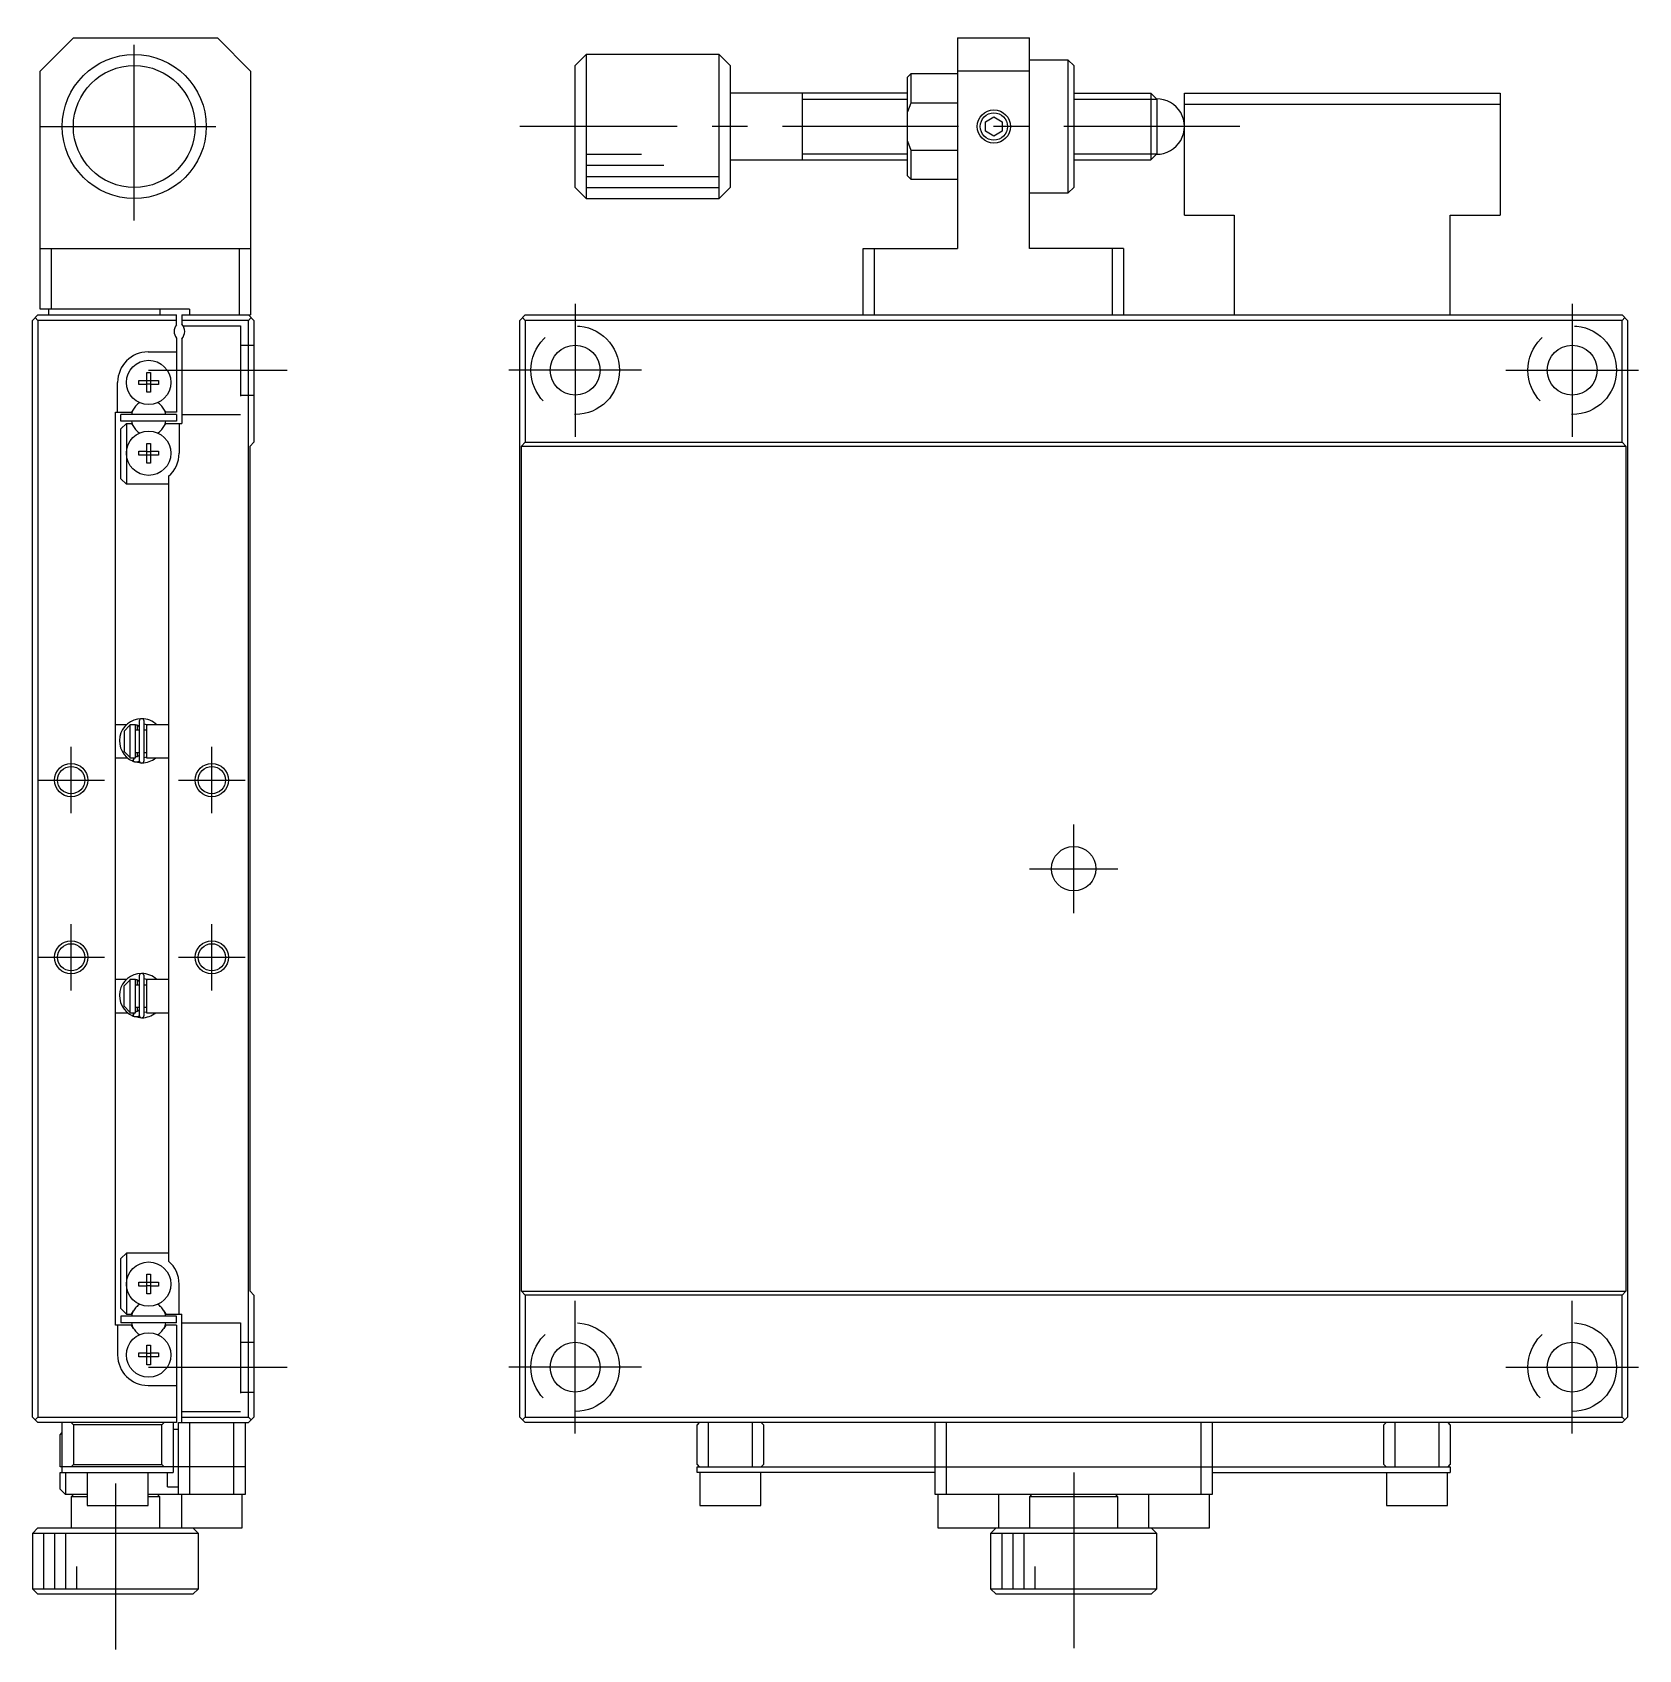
# Model space of a CAD drawing. Extents: x 0 to 313, y -8 to 234.
# Drawn here: x 168 to 313, y 46.7 to 192.8 of the extents above; entities that cross this region are included whole.
import ezdxf

# ---------------------------------------------------------------- set-up
doc = ezdxf.new("R2010")
doc.units = 0
doc.header["$LTSCALE"] = 0.5
doc.linetypes.add('CENTER', pattern=[50.8, 31.75, -6.35, 6.35, -6.35])
doc.linetypes.add('DASHED', pattern=[19.05, 12.7, -6.35])
for name, color, linetype in [('MSM_CENTER', 1, 'CENTER'), ('MSM_CONTINUOUS', 7, 'CONTINUOUS'), ('MSM_DASHED', 4, 'DASHED'), ('MSM_NARROW', 5, 'CONTINUOUS')]:
    doc.layers.add(name, color=color, linetype=linetype)

msp = doc.modelspace()

# ---------------------------------------------------------------- linework, layer by layer
at = {"layer": 'MSM_CENTER'}
for p, q in [((177.2, 175.75), (177.2, 192.75)), ((168.7, 184.25), (185.7, 184.25)), ((277, 184.25), (212, 184.25)), ((217, 168.25), (217, 156.25)), ((306.999997, 168.25), (306.999997, 156.25)), ((178.5, 162.25), (191, 162.25)), ((223, 162.25), (211, 162.25)), ((300.999997, 162.25), (312.999997, 162.25)), ((171.5, 122.249999), (171.5, 128.250001)), ((184.2, 122.249999), (184.2, 128.250001)), ((168.499998, 125.25), (174.500001, 125.25)), ((181.199998, 125.25), (187.200001, 125.25)), ((262, 113.25), (262, 121.25)), ((258, 117.25), (266, 117.25)), ((171.5, 106.249999), (171.5, 112.250001)), ((184.2, 106.249999), (184.2, 112.250001)), ((168.499998, 109.25), (174.500001, 109.25)), ((181.199998, 109.25), (187.200001, 109.25)), ((217, 66.250003), (217, 78.250003)), ((306.999997, 66.250003), (306.999997, 78.250003)), ((178.5, 72.25), (191, 72.25)), ((223, 72.250003), (211, 72.250003)), ((300.999997, 72.250003), (312.999997, 72.250003)), ((175.5, 61.75), (175.5, 46.75)), ((262, 62.75), (262, 46.75))]:
    msp.add_line(p, q, dxfattribs=at)
at = {"layer": 'MSM_CONTINUOUS'}
for p, q in [((171.7, 192.25), (168.7, 189.25)), ((171.7, 192.25), (184.7, 192.25)), ((187.7, 189.25), (184.7, 192.25)), ((251.5, 192.25), (251.5, 173.25)), ((251.5, 192.25), (258, 192.25)), ((258, 173.25), (258, 192.25)), ((218, 190.75), (217, 189.75)), ((218, 190.75), (218, 177.75)), ((230, 190.75), (218, 190.75)), ((230, 177.75), (230, 190.75)), ((231, 189.75), (230, 190.75)), ((261.5, 190.25), (258, 190.25)), ((261.5, 178.25), (261.5, 190.25)), ((262, 189.75), (261.5, 190.25)), ((168.7, 167.75), (168.7, 189.25)), ((187.7, 189.25), (187.7, 167.25)), ((217, 178.75), (217, 189.75)), ((231, 189.75), (231, 178.75)), ((247.3, 189), (247, 188.7)), ((247, 179.8), (247, 188.7)), ((247.3, 189), (247.3, 186.37132)), ((251.5, 189), (247.3, 189)), ((258, 189.25), (251.5, 189.25)), ((262, 189.75), (262, 178.75)), ((246.999981, 187.25), (231, 187.25)), ((237.5, 187.250005), (237.5, 181.249995)), ((262, 187.25), (268.9585, 187.25)), ((268.9585, 187.25), (268.9585, 181.25)), ((269.5, 186.7085), (268.9585, 187.25)), ((272, 176.25), (272, 187.25)), ((272, 187.25), (300.5, 187.25)), ((300.5, 187.25), (300.5, 176.25)), ((247.3, 186.37132), (247, 185.569091)), ((251.5, 186.37132), (247.3, 186.37132)), ((269.5, 186.7085), (269.5, 181.7915)), ((300.5, 186.25), (272, 186.25)), ((254.05, 184.683013), (254.8, 185.116025)), ((254.05, 183.816987), (254.05, 184.683013)), ((254.8, 185.116025), (255.55, 184.683013)), ((255.55, 184.683013), (255.55, 183.816987)), ((247, 182.930909), (247.3, 182.12868)), ((254.8, 183.383975), (254.05, 183.816987)), ((255.55, 183.816987), (254.8, 183.383975)), ((231, 181.25), (246.999981, 181.25)), ((247.3, 182.12868), (247.3, 179.5)), ((247.3, 182.12868), (251.5, 182.12868)), ((262, 181.25), (268.9585, 181.25)), ((268.9585, 181.25), (269.5, 181.7915)), ((247, 179.8), (247.3, 179.5)), ((217, 178.75), (218, 177.75)), ((230, 177.75), (231, 178.75)), ((247.3, 179.5), (251.5, 179.5)), ((258, 178.25), (261.5, 178.25)), ((261.5, 178.25), (262, 178.75)), ((218, 177.75), (230, 177.75)), ((272, 176.25), (276.5, 176.25)), ((276.5, 176.25), (276.5, 167.25)), ((296, 176.25), (300.5, 176.25)), ((296, 167.25), (296, 176.25)), ((168.7, 173.25), (187.7, 173.25)), ((169.7, 173.25), (169.7, 167.75)), ((186.7, 167.25), (186.7, 173.25)), ((243, 167.25), (243, 173.25)), ((243, 173.25), (251.5, 173.25)), ((244, 173.25), (244, 167.25)), ((266.5, 173.25), (258, 173.25)), ((265.5, 167.25), (265.5, 173.25)), ((266.5, 173.25), (266.5, 167.25)), ((168.5, 167.25), (168, 166.75)), ((168, 67.75), (168, 166.75)), ((168.5, 166.75), (168.25, 167)), ((168.5, 167.25), (181, 167.25)), ((181, 166.75), (168.5, 166.75)), ((168.5, 166.75), (168.5, 67.75)), ((182.2, 167.75), (168.7, 167.75)), ((169.5, 167.25), (169.5, 167.75)), ((179.5, 167.75), (179.5, 167.25)), ((181, 166.35), (181, 167.25)), ((181.5, 167.25), (181.5, 166.411438)), ((181.5, 167.25), (187.7, 167.25)), ((187.5, 166.75), (181.5, 166.75)), ((182.2, 167.75), (182.2, 167.25)), ((187.5, 167.25), (188, 166.75)), ((187.75, 167), (187.5, 166.75)), ((187.5, 67.75), (187.5, 166.75)), ((188, 166.75), (188, 155.75)), ((212.5, 167.25), (212, 166.75)), ((212, 67.75), (212, 166.75)), ((212.5, 166.75), (212.25, 167)), ((212.5, 167.25), (311.5, 167.25)), ((311.5, 166.75), (212.5, 166.75)), ((212.5, 166.75), (212.5, 155.75)), ((312, 166.75), (311.5, 167.25)), ((311.75, 167), (311.5, 166.75)), ((311.5, 155.75), (311.5, 166.75)), ((312, 166.75), (312, 67.75)), ((181, 165.15), (181, 158.45)), ((181.5, 165.088562), (181.5, 157.45)), ((178.45, 163.9), (181, 163.9)), ((175.7, 158.45), (175.7, 161.15)), ((177.613639, 160.97), (177.613639, 161.33)), ((177.613639, 161.33), (178.32, 161.33)), ((178.32, 160.97), (177.613639, 160.97)), ((178.32, 162.036361), (178.68, 162.036361)), ((178.32, 161.33), (178.32, 162.036361)), ((178.330372, 161.319628), (178.32, 161.33)), ((178.330372, 160.980372), (178.32, 160.97)), ((178.32, 160.263639), (178.32, 160.97)), ((178.330372, 161.319628), (178.669628, 161.319628)), ((178.330372, 160.980372), (178.330372, 161.319628)), ((178.669628, 160.980372), (178.330372, 160.980372)), ((178.669628, 161.319628), (178.68, 161.33)), ((178.669628, 161.319628), (178.669628, 160.980372)), ((178.669628, 160.980372), (178.68, 160.97)), ((178.68, 162.036361), (178.68, 161.33)), ((178.68, 161.33), (179.386361, 161.33)), ((178.68, 160.97), (178.68, 160.263639)), ((179.386361, 160.97), (178.68, 160.97)), ((179.386361, 161.33), (179.386361, 160.97)), ((178.68, 160.263639), (178.32, 160.263639)), ((175.5, 158.45), (176.955588, 158.45)), ((175.5, 76.05), (175.5, 158.45)), ((181, 158.25), (176, 158.25)), ((176, 157.65), (176, 158.25)), ((177.125185, 158.74375), (176.955588, 158.45)), ((180.044412, 158.45), (179.874815, 158.74375)), ((181, 158.45), (180.044412, 158.45)), ((181, 158.25), (181, 157.65)), ((181, 157.65), (176, 157.65)), ((176, 156.95), (176.5, 157.45)), ((176, 152.45), (176, 156.95)), ((176.5, 157.45), (176.5, 151.95)), ((176.5, 157.45), (176.955588, 157.45)), ((176.955588, 157.45), (177.125185, 157.15625)), ((179.874815, 157.15625), (180.044412, 157.45)), ((180.044412, 157.45), (181.5, 157.45)), ((181.25, 157.45), (181.25, 154.75)), ((177.613639, 154.57), (177.613639, 154.93)), ((177.613639, 154.93), (178.32, 154.93)), ((178.32, 155.636361), (178.68, 155.636361)), ((178.32, 154.93), (178.32, 155.636361)), ((178.330372, 154.919628), (178.32, 154.93)), ((178.330372, 154.919628), (178.669628, 154.919628)), ((178.330372, 154.580372), (178.330372, 154.919628)), ((178.669628, 154.919628), (178.68, 154.93)), ((178.669628, 154.919628), (178.669628, 154.580372)), ((178.68, 155.636361), (178.68, 154.93)), ((178.68, 154.93), (179.386361, 154.93)), ((179.386361, 154.93), (179.386361, 154.57)), ((187.65, 155.4), (188, 155.75)), ((187.65, 79.1), (187.65, 155.4)), ((212.15, 155.4), (212.5, 155.75)), ((212.15, 155.4), (311.85, 155.4)), ((212.15, 79.1), (212.15, 155.4)), ((212.5, 155.75), (311.5, 155.75)), ((311.5, 155.75), (311.85, 155.4)), ((311.85, 155.4), (311.85, 79.1)), ((178.32, 154.57), (177.613639, 154.57)), ((178.330372, 154.580372), (178.32, 154.57)), ((178.32, 153.863639), (178.32, 154.57)), ((178.68, 153.863639), (178.32, 153.863639)), ((178.669628, 154.580372), (178.330372, 154.580372)), ((178.669628, 154.580372), (178.68, 154.57)), ((178.68, 154.57), (178.68, 153.863639)), ((179.386361, 154.57), (178.68, 154.57)), ((176.5, 151.95), (176, 152.45)), ((180.3, 151.95), (176.5, 151.95)), ((180.3, 152.670938), (180.3, 81.829062)), ((176.498112, 130.25), (175.5, 130.25)), ((176.3, 129.666515), (176.8, 130.195683)), ((176.498355, 130.25), (176.498205, 130.25)), ((176.8, 130.25), (176.8, 127.25)), ((177.3, 130.25), (176.8, 130.25)), ((177.139129, 130.653161), (177.087036, 130.633498)), ((177.3, 127.25), (177.3, 130.25)), ((177.303666, 130.23266), (177.314746, 130.235101)), ((177.314746, 130.235101), (177.328197, 130.237419)), ((177.328197, 130.237419), (177.341751, 130.239055)), ((177.341751, 130.239055), (177.355371, 130.240006)), ((177.355371, 130.240006), (177.369024, 130.240267)), ((177.369024, 130.240267), (177.382674, 130.239839)), ((177.382674, 130.239839), (177.396286, 130.238723)), ((177.396286, 130.238723), (177.409825, 130.23692)), ((177.409825, 130.23692), (177.423255, 130.234437)), ((177.423255, 130.234437), (177.436543, 130.23128)), ((177.436543, 130.23128), (177.449654, 130.227458)), ((177.449654, 130.227458), (177.462554, 130.22298)), ((177.462554, 130.22298), (177.475212, 130.21786)), ((177.475212, 130.21786), (177.487594, 130.212112)), ((177.487594, 130.212112), (177.49967, 130.20575)), ((177.49967, 130.20575), (177.51141, 130.198792)), ((177.5, 129.75), (177.5, 130.206017)), ((177.51141, 130.198792), (177.522784, 130.191256)), ((177.522784, 130.191256), (177.533765, 130.183164)), ((177.533765, 130.183164), (177.544326, 130.174535)), ((177.544326, 130.174535), (177.554441, 130.165393)), ((177.554441, 130.165393), (177.564086, 130.155761)), ((177.564086, 130.155761), (177.573239, 130.145664)), ((177.573239, 130.145664), (177.581876, 130.135129)), ((177.581876, 130.135129), (177.589979, 130.124181)), ((177.589979, 130.124181), (177.597529, 130.112849)), ((177.597529, 130.112849), (177.604507, 130.10116)), ((177.604507, 130.10116), (177.610899, 130.089145)), ((177.610899, 130.089145), (177.61669, 130.076832)), ((177.61669, 130.076832), (177.621866, 130.064251)), ((177.621866, 130.064251), (177.626417, 130.051434)), ((177.626417, 130.051434), (177.630331, 130.038412)), ((177.630331, 130.038412), (177.633601, 130.025215)), ((177.633601, 130.025215), (177.636219, 130.011877)), ((177.636219, 130.011877), (177.63818, 129.998428)), ((177.63818, 129.998428), (177.63948, 129.984901)), ((177.63948, 129.984901), (177.640115, 129.971328)), ((177.640115, 129.971328), (177.640184, 129.965221)), ((177.640184, 130.566084), (177.640184, 127.016084)), ((178.090184, 127.016084), (178.090184, 130.566084)), ((178.090249, 130.324879), (178.389016, 130.250408)), ((178.3, 130.25), (178.3, 127.25)), ((180.3, 130.25), (178.3, 130.25)), ((176.3, 129.666515), (176.3, 127.833485)), ((177.640184, 129.75), (177.3, 129.75)), ((178.3, 129.75), (178.090184, 129.75)), ((175.5, 127.25), (176.591656, 127.25)), ((176.8, 127.304317), (176.3, 127.833485)), ((176.8, 127.25), (177.3, 127.25)), ((177.078005, 126.953062), (177.158264, 127.194974)), ((177.103459, 127.02684), (177.099533, 127.014862)), ((177.107798, 127.039567), (177.103459, 127.02684)), ((177.112523, 127.052969), (177.107798, 127.039567)), ((177.117608, 127.066968), (177.112523, 127.052969)), ((177.123024, 127.081483), (177.117608, 127.066968)), ((177.128738, 127.09643), (177.123024, 127.081483)), ((177.134718, 127.111722), (177.128738, 127.09643)), ((177.140929, 127.12727), (177.134718, 127.111722)), ((177.147335, 127.142984), (177.140929, 127.12727)), ((177.153899, 127.158774), (177.147335, 127.142984)), ((177.160582, 127.174547), (177.153899, 127.158774)), ((177.158264, 127.194974), (177.183402, 127.250016)), ((177.167347, 127.190213), (177.160582, 127.174547)), ((177.174154, 127.205679), (177.167347, 127.190213)), ((177.180962, 127.220858), (177.174154, 127.205679)), ((177.187734, 127.23566), (177.180962, 127.220858)), ((177.19443, 127.25), (177.187734, 127.23566)), ((177.30864, 127.348353), (177.299981, 127.350429)), ((177.3, 127.75), (177.640184, 127.75)), ((177.322043, 127.345724), (177.30864, 127.348353)), ((177.335561, 127.343775), (177.322043, 127.345724)), ((177.349159, 127.342511), (177.335561, 127.343775)), ((177.362803, 127.341935), (177.349159, 127.342511)), ((177.376457, 127.342049), (177.362803, 127.341935)), ((177.390085, 127.342852), (177.376457, 127.342049)), ((177.403654, 127.344341), (177.390085, 127.342852)), ((177.417127, 127.346512), (177.403654, 127.344341)), ((177.430471, 127.349358), (177.417127, 127.346512)), ((177.443651, 127.352872), (177.430471, 127.349358)), ((177.456635, 127.357044), (177.443651, 127.352872)), ((177.469389, 127.361861), (177.456635, 127.357044)), ((177.481882, 127.367311), (177.469389, 127.361861)), ((177.494082, 127.373379), (177.481882, 127.367311)), ((177.50596, 127.380048), (177.494082, 127.373379)), ((177.5, 127.376533), (177.5, 127.75)), ((177.517486, 127.387301), (177.50596, 127.380048)), ((177.528633, 127.395118), (177.517486, 127.387301)), ((177.539374, 127.403478), (177.528633, 127.395118)), ((177.549682, 127.412361), (177.539374, 127.403478)), ((177.559534, 127.421742), (177.549682, 127.412361)), ((177.568905, 127.431598), (177.559534, 127.421742)), ((177.577775, 127.441905), (177.568905, 127.431598)), ((177.586123, 127.452636), (177.577775, 127.441905)), ((177.593928, 127.463764), (177.586123, 127.452636)), ((177.601174, 127.475262), (177.593928, 127.463764)), ((177.607843, 127.487101), (177.601174, 127.475262)), ((177.613921, 127.499253), (177.607843, 127.487101)), ((177.619393, 127.511688), (177.613921, 127.499253)), ((177.624248, 127.524376), (177.619393, 127.511688)), ((177.628473, 127.537287), (177.624248, 127.524376)), ((177.63206, 127.550389), (177.628473, 127.537287)), ((177.635001, 127.563651), (177.63206, 127.550389)), ((177.637288, 127.577041), (177.635001, 127.563651)), ((177.638916, 127.590528), (177.637288, 127.577041)), ((177.639882, 127.60408), (177.638916, 127.590528)), ((177.640184, 127.616948), (177.639882, 127.60408)), ((178.090184, 127.75), (178.3, 127.75)), ((178.300125, 127.303054), (178.09024, 127.256976)), ((178.3, 127.25), (180.3, 127.25)), ((177.005317, 126.985994), (177.085879, 126.949757)), ((177.085174, 126.957163), (177.085141, 126.953232)), ((177.085141, 126.953232), (177.085541, 126.950742)), ((177.085726, 126.962248), (177.085174, 126.957163)), ((177.085541, 126.950742), (177.085853, 126.949918)), ((177.086792, 126.968455), (177.085726, 126.962248)), ((177.085853, 126.949918), (177.087036, 126.948671)), ((177.085879, 126.949757), (177.130264, 126.931622)), ((177.088368, 126.975749), (177.086792, 126.968455)), ((177.087036, 126.948671), (177.118698, 126.936174)), ((177.090443, 126.984088), (177.088368, 126.975749)), ((177.093006, 126.993423), (177.090443, 126.984088)), ((177.096042, 127.003701), (177.093006, 126.993423)), ((177.099533, 127.014862), (177.096042, 127.003701)), ((177.118698, 126.936174), (177.152717, 126.924619)), ((177.130264, 126.931622), (177.845778, 126.79194)), ((177.152717, 126.924619), (177.187264, 126.914775)), ((177.187264, 126.914775), (177.222255, 126.906665)), ((177.222255, 126.906665), (177.257602, 126.90031)), ((177.257602, 126.90031), (177.293219, 126.895724)), ((177.293219, 126.895724), (177.329018, 126.892919)), ((177.329018, 126.892919), (177.364911, 126.891901)), ((177.364911, 126.891901), (177.40081, 126.892673)), ((177.40081, 126.892673), (177.436625, 126.895232)), ((177.436625, 126.895232), (177.472271, 126.899574)), ((177.472271, 126.899574), (177.507658, 126.905686)), ((177.507658, 126.905686), (177.5427, 126.913553)), ((177.5427, 126.913553), (177.57731, 126.923158)), ((177.57731, 126.923158), (177.611403, 126.934475)), ((177.611403, 126.934475), (177.644896, 126.947479)), ((177.644896, 126.947479), (177.650267, 126.949745)), ((176.498112, 107.25), (175.5, 107.25)), ((176.3, 106.666515), (176.8, 107.195683)), ((176.3, 104.833485), (176.3, 106.666515)), ((176.498355, 107.25), (176.498205, 107.25)), ((176.8, 107.25), (176.8, 104.25)), ((177.3, 107.25), (176.8, 107.25)), ((177.139129, 107.653161), (177.087036, 107.633498)), ((177.3, 104.25), (177.3, 107.25)), ((177.640184, 106.75), (177.3, 106.75)), ((177.303666, 107.23266), (177.314746, 107.235101)), ((177.314746, 107.235101), (177.328197, 107.237419)), ((177.328197, 107.237419), (177.341751, 107.239055)), ((177.341751, 107.239055), (177.355371, 107.240006)), ((177.355371, 107.240006), (177.369024, 107.240267)), ((177.369024, 107.240267), (177.382674, 107.239839)), ((177.382674, 107.239839), (177.396286, 107.238723)), ((177.396286, 107.238723), (177.409825, 107.23692)), ((177.409825, 107.23692), (177.423255, 107.234437)), ((177.423255, 107.234437), (177.436543, 107.23128)), ((177.436543, 107.23128), (177.449654, 107.227458)), ((177.449654, 107.227458), (177.462554, 107.22298)), ((177.462554, 107.22298), (177.475212, 107.21786)), ((177.475212, 107.21786), (177.487594, 107.212112)), ((177.487594, 107.212112), (177.49967, 107.20575)), ((177.49967, 107.20575), (177.51141, 107.198792)), ((177.5, 106.75), (177.5, 107.206017)), ((177.51141, 107.198792), (177.522784, 107.191256)), ((177.522784, 107.191256), (177.533765, 107.183164)), ((177.533765, 107.183164), (177.544326, 107.174535)), ((177.544326, 107.174535), (177.554441, 107.165393)), ((177.554441, 107.165393), (177.564086, 107.155761)), ((177.564086, 107.155761), (177.573239, 107.145664)), ((177.573239, 107.145664), (177.581876, 107.135129)), ((177.581876, 107.135129), (177.589979, 107.124181)), ((177.589979, 107.124181), (177.597529, 107.112849)), ((177.597529, 107.112849), (177.604507, 107.10116)), ((177.604507, 107.10116), (177.610899, 107.089145)), ((177.610899, 107.089145), (177.61669, 107.076832)), ((177.61669, 107.076832), (177.621866, 107.064251)), ((177.621866, 107.064251), (177.626417, 107.051434)), ((177.626417, 107.051434), (177.630331, 107.038412)), ((177.630331, 107.038412), (177.633601, 107.025215)), ((177.633601, 107.025215), (177.636219, 107.011877)), ((177.636219, 107.011877), (177.63818, 106.998428)), ((177.63818, 106.998428), (177.63948, 106.984901)), ((177.63948, 106.984901), (177.640115, 106.971328)), ((177.640115, 106.971328), (177.640184, 106.965221)), ((177.640184, 107.566084), (177.640184, 104.016084)), ((178.090184, 104.016084), (178.090184, 107.566084)), ((178.3, 106.75), (178.090184, 106.75)), ((178.090249, 107.324879), (178.389016, 107.250408)), ((178.3, 107.25), (178.3, 104.25)), ((180.3, 107.25), (178.3, 107.25)), ((175.5, 104.25), (176.591656, 104.25)), ((176.8, 104.304317), (176.3, 104.833485)), ((176.8, 104.25), (177.3, 104.25)), ((177.005317, 103.985994), (177.078436, 103.952923)), ((177.078005, 103.953062), (177.158264, 104.194974)), ((177.078436, 103.952923), (177.130264, 103.931622)), ((177.085175, 103.957179), (177.08514, 103.953244)), ((177.08514, 103.953244), (177.085541, 103.950742)), ((177.085728, 103.962266), (177.085175, 103.957179)), ((177.085541, 103.950742), (177.085853, 103.949918)), ((177.086796, 103.968475), (177.085728, 103.962266)), ((177.085853, 103.949918), (177.087036, 103.948671)), ((177.088373, 103.975772), (177.086796, 103.968475)), ((177.087036, 103.948671), (177.118698, 103.936174)), ((177.09045, 103.984112), (177.088373, 103.975772)), ((177.093013, 103.993449), (177.09045, 103.984112)), ((177.09605, 104.003728), (177.093013, 103.993449)), ((177.099542, 104.014889), (177.09605, 104.003728)), ((177.103468, 104.026867), (177.099542, 104.014889)), ((177.107807, 104.039594), (177.103468, 104.026867)), ((177.112533, 104.052995), (177.107807, 104.039594)), ((177.117618, 104.066993), (177.112533, 104.052995)), ((177.123033, 104.081507), (177.117618, 104.066993)), ((177.118698, 103.936174), (177.152717, 103.924619)), ((177.128747, 104.096452), (177.123033, 104.081507)), ((177.134726, 104.111742), (177.128747, 104.096452)), ((177.130264, 103.931622), (177.845778, 103.79194)), ((177.140936, 104.127288), (177.134726, 104.111742)), ((177.147342, 104.143), (177.140936, 104.127288)), ((177.153905, 104.158788), (177.147342, 104.143)), ((177.152717, 103.924619), (177.187264, 103.914775)), ((177.160587, 104.174559), (177.153905, 104.158788)), ((177.158264, 104.194974), (177.183402, 104.250016)), ((177.167351, 104.190222), (177.160587, 104.174559)), ((177.174157, 104.205686), (177.167351, 104.190222)), ((177.180964, 104.220862), (177.174157, 104.205686)), ((177.187735, 104.235662), (177.180964, 104.220862)), ((177.187264, 103.914775), (177.222255, 103.906665)), ((177.19443, 104.25), (177.187735, 104.235662)), ((177.222255, 103.906665), (177.257602, 103.90031)), ((177.257602, 103.90031), (177.293219, 103.895724)), ((177.293219, 103.895724), (177.329018, 103.892919)), ((177.30864, 104.348353), (177.299981, 104.350429)), ((177.3, 104.75), (177.640184, 104.75)), ((177.322043, 104.345724), (177.30864, 104.348353)), ((177.335561, 104.343775), (177.322043, 104.345724)), ((177.329018, 103.892919), (177.364911, 103.891901)), ((177.349159, 104.342511), (177.335561, 104.343775)), ((177.362803, 104.341935), (177.349159, 104.342511)), ((177.376457, 104.342049), (177.362803, 104.341935)), ((177.364911, 103.891901), (177.40081, 103.892673)), ((177.390085, 104.342852), (177.376457, 104.342049)), ((177.403654, 104.344341), (177.390085, 104.342852)), ((177.40081, 103.892673), (177.436625, 103.895232)), ((177.417127, 104.346512), (177.403654, 104.344341)), ((177.430471, 104.349358), (177.417127, 104.346512)), ((177.443651, 104.352872), (177.430471, 104.349358)), ((177.436625, 103.895232), (177.472271, 103.899574)), ((177.456635, 104.357044), (177.443651, 104.352872)), ((177.469389, 104.361861), (177.456635, 104.357044)), ((177.481882, 104.367311), (177.469389, 104.361861)), ((177.472271, 103.899574), (177.507658, 103.905686)), ((177.494082, 104.373379), (177.481882, 104.367311)), ((177.50596, 104.380048), (177.494082, 104.373379)), ((177.5, 104.376533), (177.5, 104.75)), ((177.517486, 104.387301), (177.50596, 104.380048)), ((177.507658, 103.905686), (177.5427, 103.913553)), ((177.528633, 104.395118), (177.517486, 104.387301)), ((177.539374, 104.403478), (177.528633, 104.395118)), ((177.549682, 104.412361), (177.539374, 104.403478)), ((177.5427, 103.913553), (177.57731, 103.923158)), ((177.559534, 104.421742), (177.549682, 104.412361)), ((177.568905, 104.431598), (177.559534, 104.421742)), ((177.577775, 104.441905), (177.568905, 104.431598)), ((177.57731, 103.923158), (177.611403, 103.934475)), ((177.586123, 104.452636), (177.577775, 104.441905)), ((177.593928, 104.463764), (177.586123, 104.452636)), ((177.601174, 104.475262), (177.593928, 104.463764)), ((177.607843, 104.487101), (177.601174, 104.475262)), ((177.613921, 104.499253), (177.607843, 104.487101)), ((177.611403, 103.934475), (177.644896, 103.947479)), ((177.619393, 104.511688), (177.613921, 104.499253)), ((177.624248, 104.524376), (177.619393, 104.511688)), ((177.628473, 104.537287), (177.624248, 104.524376)), ((177.63206, 104.550389), (177.628473, 104.537287)), ((177.635001, 104.563651), (177.63206, 104.550389)), ((177.637288, 104.577041), (177.635001, 104.563651)), ((177.638916, 104.590528), (177.637288, 104.577041)), ((177.639882, 104.60408), (177.638916, 104.590528)), ((177.640184, 104.616948), (177.639882, 104.60408)), ((177.644896, 103.947479), (177.650267, 103.949745)), ((178.090184, 104.75), (178.3, 104.75)), ((178.300125, 104.303054), (178.09024, 104.256976)), ((178.3, 104.25), (180.3, 104.25)), ((176, 82.05), (176.5, 82.55)), ((176, 77.55), (176, 82.05)), ((176.5, 82.55), (176.5, 77.05)), ((180.3, 82.55), (176.5, 82.55)), ((178.32, 80.636361), (178.68, 80.636361)), ((178.32, 79.93), (178.32, 80.636361)), ((178.68, 80.636361), (178.68, 79.93)), ((177.613639, 79.57), (177.613639, 79.93)), ((177.613639, 79.93), (178.32, 79.93)), ((178.32, 79.57), (177.613639, 79.57)), ((178.330372, 79.919628), (178.32, 79.93)), ((178.330372, 79.580372), (178.32, 79.57)), ((178.32, 78.863639), (178.32, 79.57)), ((178.68, 78.863639), (178.32, 78.863639)), ((178.330372, 79.919628), (178.669628, 79.919628)), ((178.330372, 79.580372), (178.330372, 79.919628)), ((178.669628, 79.580372), (178.330372, 79.580372)), ((178.669628, 79.919628), (178.68, 79.93)), ((178.669628, 79.919628), (178.669628, 79.580372)), ((178.669628, 79.580372), (178.68, 79.57)), ((178.68, 79.93), (179.386361, 79.93)), ((178.68, 79.57), (178.68, 78.863639)), ((179.386361, 79.57), (178.68, 79.57)), ((179.386361, 79.93), (179.386361, 79.57)), ((181.25, 77.05), (181.25, 79.75)), ((188, 78.75), (187.65, 79.1)), ((212.15, 79.1), (311.85, 79.1)), ((212.5, 78.75), (212.15, 79.1)), ((311.85, 79.1), (311.5, 78.75)), ((176.5, 77.05), (176, 77.55)), ((188, 78.75), (188, 67.75)), ((311.5, 78.75), (212.5, 78.75)), ((212.5, 78.75), (212.5, 67.75)), ((311.5, 67.75), (311.5, 78.75)), ((176.955588, 76.05), (175.5, 76.05)), ((175.7, 76.05), (175.7, 73.35)), ((176, 76.85), (176, 76.25)), ((181, 76.85), (176, 76.85)), ((181, 76.25), (176, 76.25)), ((176.5, 77.05), (176.955588, 77.05)), ((176.955588, 77.05), (177.125185, 77.34375)), ((177.125185, 75.75625), (176.955588, 76.05)), ((179.874815, 77.34375), (180.044412, 77.05)), ((180.044412, 76.05), (179.874815, 75.75625)), ((180.044412, 77.05), (181.5, 77.05)), ((181, 76.05), (180.044412, 76.05)), ((181, 76.25), (181, 76.85)), ((181, 76.05), (181, 67.25)), ((181.5, 67.25), (181.5, 77.05)), ((177.613639, 73.17), (177.613639, 73.53)), ((177.613639, 73.53), (178.32, 73.53)), ((178.32, 73.17), (177.613639, 73.17)), ((178.32, 74.236361), (178.68, 74.236361)), ((178.32, 73.53), (178.32, 74.236361)), ((178.330372, 73.519628), (178.32, 73.53)), ((178.330372, 73.180372), (178.32, 73.17)), ((178.32, 72.463639), (178.32, 73.17)), ((178.330372, 73.519628), (178.669628, 73.519628)), ((178.330372, 73.180372), (178.330372, 73.519628)), ((178.669628, 73.180372), (178.330372, 73.180372)), ((178.669628, 73.519628), (178.68, 73.53)), ((178.669628, 73.519628), (178.669628, 73.180372)), ((178.669628, 73.180372), (178.68, 73.17)), ((178.68, 74.236361), (178.68, 73.53)), ((178.68, 73.53), (179.386361, 73.53)), ((178.68, 73.17), (178.68, 72.463639)), ((179.386361, 73.17), (178.68, 73.17)), ((179.386361, 73.53), (179.386361, 73.17)), ((178.68, 72.463639), (178.32, 72.463639)), ((178.45, 70.6), (181, 70.6)), ((168.5, 67.25), (168, 67.75)), ((168.25, 67.5), (168.5, 67.75)), ((168.5, 67.75), (181, 67.75)), ((181, 67.25), (168.5, 67.25)), ((170.7, 62.75), (170.7, 67.25)), ((171.7, 67.05), (171.5, 67.25)), ((179.9, 67.25), (179.7, 67.05)), ((180.7, 67.25), (180.7, 62.75)), ((181.2, 60.75), (181.2, 67.25)), ((181.2, 67.25), (187.5, 67.25)), ((181.5, 67.75), (187.5, 67.75)), ((182.2, 67.25), (182.2, 60.75)), ((186.2, 60.75), (186.2, 67.25)), ((187.2, 67.25), (187.2, 60.75)), ((188, 67.75), (187.5, 67.25)), ((187.5, 67.75), (187.75, 67.5)), ((212, 67.75), (212.5, 67.25)), ((212.25, 67.5), (212.5, 67.75)), ((212.5, 67.75), (311.5, 67.75)), ((311.5, 67.25), (212.5, 67.25)), ((228.2, 67.25), (228, 67.05)), ((229, 67.25), (229, 63.25)), ((233, 63.25), (233, 67.25)), ((234, 67.05), (233.8, 67.25)), ((249.5, 60.75), (249.5, 67.25)), ((250.5, 67.25), (250.5, 60.75)), ((273.5, 60.75), (273.5, 67.25)), ((274.5, 67.25), (274.5, 60.75)), ((290.2, 67.25), (290, 67.05)), ((291, 67.25), (291, 63.25)), ((295, 63.25), (295, 67.25)), ((296, 67.05), (295.8, 67.25)), ((311.5, 67.75), (311.75, 67.5)), ((311.5, 67.25), (312, 67.75)), ((170.5, 66.15), (170.7, 66.35)), ((170.5, 63.25), (170.5, 66.15)), ((171.7, 67.05), (171.7, 63.45)), ((179.7, 67.05), (171.7, 67.05)), ((179.7, 63.45), (179.7, 67.05)), ((180.7, 66.65), (181.2, 66.65)), ((228, 63.45), (228, 67.05)), ((234, 67.05), (234, 63.45)), ((290, 63.45), (290, 67.05)), ((296, 67.05), (296, 63.45)), ((187.2, 63.25), (170.5, 63.25)), ((171.5, 63.25), (171.7, 63.45)), ((171.7, 63.45), (179.7, 63.45)), ((179.7, 63.45), (179.9, 63.25)), ((228, 63.45), (228.2, 63.25)), ((228, 62.75), (228, 63.25)), ((228, 63.25), (296, 63.25)), ((233.8, 63.25), (234, 63.45)), ((290, 63.45), (290.2, 63.25)), ((295.8, 63.25), (296, 63.45)), ((296, 63.25), (296, 62.75)), ((170.5, 61.25), (170.5, 62.75)), ((170.5, 62.75), (180.7, 62.75)), ((171, 62.75), (171, 60.75)), ((172.95, 62.75), (172.95, 59.75)), ((178.45, 59.75), (178.45, 62.75)), ((180.2, 61.45), (180.2, 62.75)), ((180.2, 61.45), (181.2, 61.45)), ((249.5, 62.75), (228, 62.75)), ((228.25, 62.75), (228.25, 59.75)), ((233.75, 59.75), (233.75, 62.75)), ((274.5, 62.75), (296, 62.75)), ((290.25, 62.75), (290.25, 59.75)), ((295.75, 59.75), (295.75, 62.75)), ((171, 60.75), (170.5, 61.25)), ((172.95, 60.75), (171, 60.75)), ((171.7, 60.75), (171.5, 60.55)), ((172.95, 60.55), (171.5, 60.55)), ((171.5, 60.55), (171.5, 57.75)), ((187.2, 60.75), (178.45, 60.75)), ((179.5, 60.55), (178.45, 60.55)), ((179.5, 60.55), (179.3, 60.75)), ((179.5, 57.75), (179.5, 60.55)), ((181.45, 60.75), (181.45, 57.75)), ((186.95, 57.75), (186.95, 60.75)), ((274.5, 60.75), (249.5, 60.75)), ((249.75, 60.75), (249.75, 57.75)), ((255.25, 57.75), (255.25, 60.75)), ((258.2, 60.75), (258, 60.55)), ((266, 60.55), (258, 60.55)), ((258, 60.55), (258, 57.75)), ((266, 60.55), (265.8, 60.75)), ((266, 57.75), (266, 60.55)), ((268.75, 60.75), (268.75, 57.75)), ((274.25, 57.75), (274.25, 60.75)), ((172.95, 59.75), (178.45, 59.75)), ((228.25, 59.75), (233.75, 59.75)), ((290.25, 59.75), (295.75, 59.75)), ((168.5, 57.75), (168, 57.25)), ((183, 57.25), (168, 57.25)), ((168, 57.25), (168, 52.25)), ((168.5, 57.75), (186.95, 57.75)), ((183, 57.25), (182.5, 57.75)), ((183, 52.25), (183, 57.25)), ((249.75, 57.75), (274.25, 57.75)), ((255, 57.75), (254.5, 57.25)), ((269.5, 57.25), (254.5, 57.25)), ((254.5, 57.25), (254.5, 52.25)), ((269.5, 57.25), (269, 57.75)), ((269.5, 52.25), (269.5, 57.25)), ((168, 52.25), (168.5, 51.75)), ((168.000003, 52.25), (183, 52.25)), ((182.5, 51.75), (168.500003, 51.75)), ((182.5, 51.75), (183, 52.25)), ((254.5, 52.25), (269.5, 52.25)), ((254.5, 52.25), (255, 51.75)), ((269, 51.75), (255, 51.75)), ((269, 51.75), (269.5, 52.25))]:
    msp.add_line(p, q, dxfattribs=at)
for centre, radius in [((177.2, 184.25), 6.5), ((177.2, 184.25), 5.5), ((254.8, 184.25), 1.2295), ((217, 162.25), 2.25), ((306.999997, 162.25), 2.25), ((178.5, 161.15), 2), ((178.5, 154.75), 2), ((171.499999, 125.25), 1.2295), ((184.199999, 125.25), 1.2295), ((262, 117.25), 2), ((171.499999, 109.25), 1.2295), ((184.199999, 109.25), 1.2295), ((178.5, 79.75), 2), ((178.5, 73.35), 2), ((217, 72.250003), 2.25), ((306.999997, 72.250003), 2.25)]:
    msp.add_circle(centre, radius, dxfattribs=at)
for centre, radius, start, end in [((269.5, 184.25), 2.5, 269.05661378, 90.94339598), ((181.8, 165.75), 1, 143.130102, 216.869898), ((180.75, 165.75), 1, 318.590378, 41.409622), ((178.45, 161.15), 2.75, 90, 180), ((178.615, 157.83519), 1.75, 121.886504, 135.004406), ((178.5, 157.949999), 1.5875, 120.433182, 134.999974), ((178.5, 157.949999), 1.5875, 45.000026, 59.566818), ((178.385, 157.83519), 1.75, 44.995594, 58.113496), ((178.5, 157.949999), 1.5875, 149.999969, 169.10691), ((178.5, 157.95), 1.5875, 135, 150), ((178.5, 157.95), 1.5875, 30, 45), ((178.5, 157.949999), 1.5875, 10.89309, 30), ((178.5, 157.949999), 1.5875, 190.893016, 210), ((178.5, 157.95), 1.5875, 210, 225), ((178.5, 157.949999), 1.5875, 224.999974, 239.566737), ((178.615, 158.06481), 1.75, 224.995594, 238.113496), ((178.5, 157.949999), 1.5875, 300.433263, 315.000026), ((178.385, 158.06481), 1.75, 301.886504, 315.004406), ((178.5, 157.95), 1.5875, 315, 330), ((178.5, 157.949999), 1.5875, 330.000031, 349.106984), ((178.5, 154.75), 2.75, 310.885193, 0), ((177.865421, 128.790945), 1.99942, 90.711539, 247.093146), ((177.865184, 130.566084), 0.225, 0, 180), ((177.866606, 128.795004), 1.995282, 46.838639, 89.351778), ((177.863387, 128.796444), 2.004676, 270.771598, 309.498078), ((177.865184, 127.016084), 0.225, 180, 0), ((177.865421, 105.790945), 1.99942, 90.711539, 247.093146), ((177.865184, 107.566084), 0.225, 0, 180), ((177.866606, 105.795004), 1.995282, 46.838639, 89.351778), ((177.865184, 104.016084), 0.225, 180, 0), ((177.863387, 105.796444), 2.004676, 270.771598, 309.498078), ((178.5, 79.75), 2.75, 0, 49.114807), ((178.5, 76.55), 1.5875, 135, 150), ((178.5, 76.550001), 1.5875, 120.433263, 135.000026), ((178.615, 76.43519), 1.75, 121.886504, 135.004406), ((178.5, 76.550001), 1.5875, 44.999974, 59.566737), ((178.385, 76.43519), 1.75, 44.995594, 58.113496), ((178.5, 76.55), 1.5875, 30, 45), ((178.5, 76.550001), 1.5875, 150.000031, 169.106984), ((178.5, 76.550001), 1.5875, 190.89309, 210), ((178.5, 76.550001), 1.5875, 10.893016, 30), ((178.5, 76.550001), 1.5875, 329.999969, 349.10691), ((178.5, 76.55), 1.5875, 210, 225), ((178.615, 76.66481), 1.75, 224.995594, 238.113496), ((178.5, 76.550001), 1.5875, 225.000026, 239.566818), ((178.5, 76.550001), 1.5875, 300.433182, 314.999974), ((178.385, 76.66481), 1.75, 301.886504, 315.004406), ((178.5, 76.55), 1.5875, 315, 330), ((178.45, 73.35), 2.75, 180, 270)]:
    msp.add_arc(centre, radius, start, end, dxfattribs=at)
at = {"layer": 'MSM_DASHED'}
for p, q in [((181.616025, 166.25), (186.8, 166.25)), ((186.8, 166.25), (186.8, 158.25)), ((186.8, 164.5), (188, 164.5)), ((186.8, 160), (188, 160)), ((181.5, 158.25), (186.8, 158.25)), ((181.5, 76.25), (186.8, 76.25)), ((186.8, 76.25), (186.8, 68.25)), ((186.8, 74.5), (188, 74.5)), ((186.8, 70), (188, 70)), ((181.5, 68.25), (186.8, 68.25))]:
    msp.add_line(p, q, dxfattribs=at)
for centre in [(217, 162.25), (306.999997, 162.25), (217, 72.250003), (306.999997, 72.250003)]:
    msp.add_circle(centre, 4, dxfattribs=at)
at = {"layer": 'MSM_NARROW'}
for p, q in [((237.5, 186.7085), (247, 186.7085)), ((262, 186.7085), (269.5, 186.7085)), ((218, 181.75), (223, 181.75)), ((237.5, 181.7915), (247, 181.7915)), ((262, 181.7915), (269.5, 181.7915)), ((218, 180.75), (225, 180.75)), ((218, 179.75), (230, 179.75)), ((218, 178.75), (230, 178.75)), ((169, 57.25), (169, 52.25)), ((170, 57.25), (170, 52.25)), ((171, 57.25), (171, 52.25)), ((255.5, 57.25), (255.5, 52.25)), ((256.5, 57.25), (256.5, 52.25)), ((257.5, 57.25), (257.5, 52.25)), ((172, 54.25), (172, 52.25)), ((258.5, 54.25), (258.5, 52.25))]:
    msp.add_line(p, q, dxfattribs=at)
for centre in [(254.8, 184.25), (171.499999, 125.25), (184.199999, 125.25), (171.499999, 109.25), (184.199999, 109.25)]:
    msp.add_circle(centre, 1.5, dxfattribs=at)

doc.saveas('drawing.dxf')
